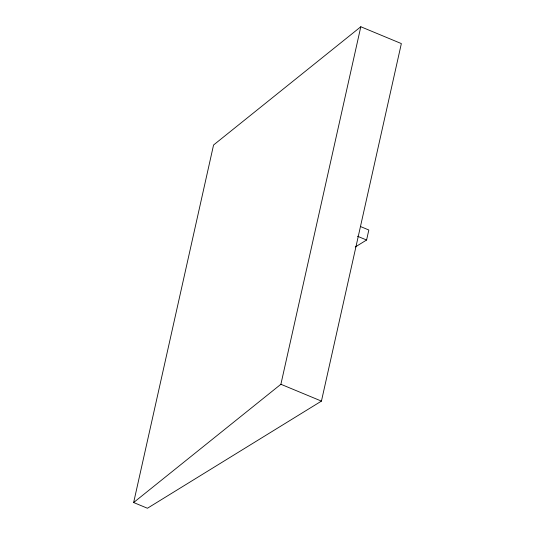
<?xml version="1.0" encoding="UTF-8"?>
<svg xmlns="http://www.w3.org/2000/svg" width="535" height="535" viewBox="0 0 535 535"><rect width="100%" height="100%" fill="white"/><g stroke="black" fill="none" stroke-linecap="round" stroke-linejoin="round"><path stroke-width="0.8" d="M133.643 502.526L213.559 145.005L360.811 26.75L401.357 43.582L321.441 401.103L147.433 508.25L133.643 502.526L280.895 384.27L360.811 26.75M355.253 246.996L366.589 240.014L368.829 229.996L360.47 226.526M357.467 236.229L366.589 240.014M280.895 384.27L321.441 401.103"/></g></svg>
